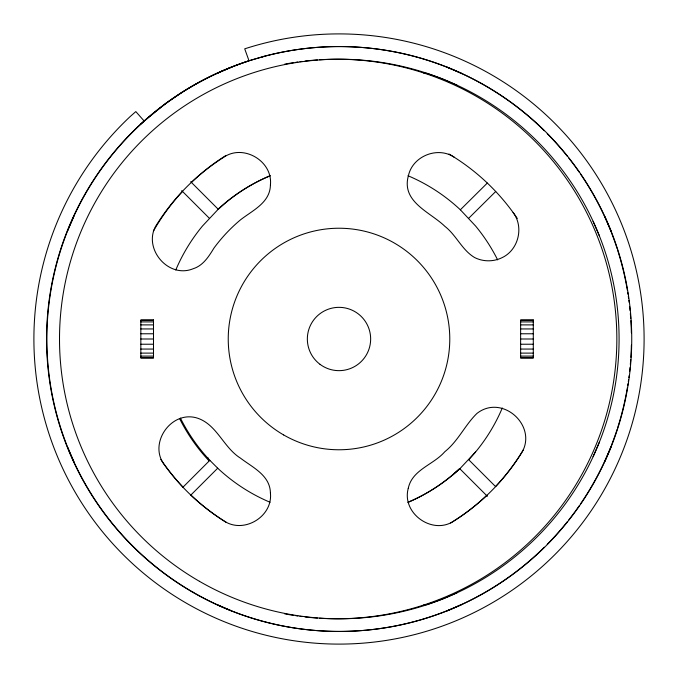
<?xml version="1.0" encoding="UTF-8"?>
<svg xmlns="http://www.w3.org/2000/svg" width="678" height="678" viewBox="0 0 678 678"><rect width="100%" height="100%" fill="white"/><g stroke="black" fill="none" stroke-linecap="round" stroke-linejoin="round"><path stroke-width="1.02" d="M67.393 231.342L73.894 216.324M593.089 456.65L599.428 441.997M604.7 461.676L611.2 446.658M502.288 407.995A177.238 177.238 0 0 1 475.592 451.972L468.769 459.786L495.626 486.643M475.592 451.972L460.354 468.201L452.006 475.566A177.238 177.238 0 0 1 408.02 502.254M182.975 487.185L209.833 460.328A177.238 177.238 0 0 1 180.424 418.106M190.849 495.059L217.706 468.201A177.238 177.238 0 0 0 270.039 502.254M408.02 175.746A177.238 177.238 0 0 1 460.354 209.799L487.321 183.052M468.735 218.248L495.711 191.493M145.211 120.176L166.059 103.175L182.323 92.115M452.006 475.566L459.82 468.735M183.136 91.632C203.231 78.953 224.893 68.868 247.394 61.274L248.64 60.91A292.438 292.438 0 0 0 140.304 124.43M216.621 73.597L231.647 67.097M456.947 592.792L442.293 599.132L427.03 604.632A12.857 12.857 0 0 1 423.945 604.547M446.955 610.903L461.972 604.403M140.838 320.245L153.499 320.245M520.628 320.245L533.289 320.245M140.838 321.906L153.499 321.906M520.628 321.906L533.289 321.906M140.838 324.889L153.499 324.889M520.628 324.889L533.289 324.889M140.838 328.94L153.499 328.94M520.628 328.94L533.289 328.94M140.838 333.771L153.499 333.771M520.628 333.771L533.289 333.771M140.838 339L153.499 339M520.628 339L533.289 339M140.838 344.229L153.499 344.229M520.628 344.229L533.289 344.229M140.838 349.06L153.499 349.06M520.628 349.06L533.289 349.06M140.838 353.111L153.499 353.111M520.628 353.111L533.289 353.111M140.838 356.094L153.499 356.094M520.628 356.094L533.289 356.094M140.838 357.755L153.499 357.755M520.628 357.755L533.289 357.755M446.955 67.097L462.049 73.631M457.023 85.242L442.293 78.868L427.03 73.368A12.857 12.857 0 0 0 423.945 73.453M216.621 604.403L231.647 610.903M454.319 157.288C437.844 146.075 412.817 155.982 408.478 175.433C400.876 201.798 429.894 211.841 444.827 226.299C456.379 235.241 462.006 250.08 474.634 257.555C483.211 261.894 493.72 261.894 502.296 257.555C518.602 249.767 524.102 226.85 513.11 212.502M460.354 209.799L475.592 226.028A177.238 177.238 0 0 1 497.635 259.894M190.679 181.696L218.274 209.299M181.721 190.645L209.324 218.248M459.786 468.701L487.38 496.304M209.833 460.328L217.706 468.201M604.7 216.324L611.2 231.342M593.089 221.35L599.428 236.003M67.393 446.658L73.894 461.676M207.993 457.803L209.002 460.786A177.238 177.238 0 0 1 179.602 418.572M448.997 154.016A215.214 215.214 0 0 1 517.289 218.46M319.499 59.774A279.777 279.777 0 0 1 616.844 339A279.777 279.777 0 0 1 319.499 618.226M317.431 618.09A279.777 279.777 0 0 1 305.075 616.946M301.998 616.573A279.777 279.777 0 0 1 299.947 616.31M297.896 616.022A279.777 279.777 0 0 1 295.854 615.726M293.811 615.421A279.777 279.777 0 0 1 284.641 613.827M284.641 64.173A279.777 279.777 0 0 1 293.811 62.579M295.854 62.274A279.777 279.777 0 0 1 297.896 61.978M299.947 61.69A279.777 279.777 0 0 1 301.998 61.427M305.075 61.054A279.777 279.777 0 0 1 317.431 59.91M523.221 449.989A215.214 215.214 0 0 1 495.677 486.423M486.872 495.271A215.214 215.214 0 0 1 450.582 523.018M226.291 522.382A215.214 215.214 0 0 1 190.942 495.11M182.874 486.999A215.214 215.214 0 0 1 160.813 459.404M153.355 231.173A215.214 215.214 0 0 1 182.17 191.815M191.645 182.17A215.214 215.214 0 0 1 219.104 159.94M219.969 159.364A215.214 215.214 0 0 1 226.071 155.389M631.379 345.127A292.438 292.438 0 0 1 630.862 357.365M630.726 359.399A292.438 292.438 0 0 1 630.328 364.484M630.048 367.535A292.438 292.438 0 0 1 629.616 371.603M629.133 375.654A292.438 292.438 0 0 1 628.87 377.68M628.591 379.697A292.438 292.438 0 0 1 628.303 381.722M627.998 383.74A292.438 292.438 0 0 1 627.675 385.757M627.345 387.774A292.438 292.438 0 0 1 617.438 428.394M617.124 429.369A292.438 292.438 0 0 1 611.276 445.709M610.903 446.658A292.438 292.438 0 0 1 595.759 478.99M595.267 479.888A292.438 292.438 0 0 1 580.3 504.22M579.139 505.898A292.438 292.438 0 0 1 575.588 510.89M574.986 511.72A292.438 292.438 0 0 1 568.817 519.848M567.545 521.45A292.438 292.438 0 0 1 547.222 544.341M544.341 547.222A292.438 292.438 0 0 1 511.72 574.986M510.89 575.588A292.438 292.438 0 0 1 113.667 525.408A292.438 292.438 0 0 1 138.812 125.82L144.194 121.074L135.82 111.582L130.142 116.591A305.1 305.1 0 0 0 209.095 615.065A305.1 305.1 0 0 0 643.498 358.154A305.1 305.1 0 0 0 244.716 48.833L249.012 60.766L266.276 55.749A292.438 292.438 0 0 1 510.89 102.412M262.327 56.791A292.438 292.438 0 0 1 264.301 56.266M511.72 103.014A292.438 292.438 0 0 1 544.341 130.778M547.222 133.659A292.438 292.438 0 0 1 567.545 156.55M568.817 158.152A292.438 292.438 0 0 1 574.986 166.279M575.588 167.11A292.438 292.438 0 0 1 579.139 172.102M580.3 173.78A292.438 292.438 0 0 1 595.267 198.112M595.759 199.01A292.438 292.438 0 0 1 610.903 231.342M611.276 232.291A292.438 292.438 0 0 1 617.124 248.631M617.438 249.606A292.438 292.438 0 0 1 627.345 290.226M627.675 292.243A292.438 292.438 0 0 1 627.998 294.26M628.303 296.278A292.438 292.438 0 0 1 628.591 298.303M628.87 300.32A292.438 292.438 0 0 1 629.133 302.346M629.616 306.397A292.438 292.438 0 0 1 630.048 310.465M630.328 313.516A292.438 292.438 0 0 1 630.726 318.601M630.862 320.635A292.438 292.438 0 0 1 631.379 332.873M459.531 468.659A177.238 177.238 0 0 1 408.131 502.322M218.358 208.883A177.238 177.238 0 0 1 270.141 175.814M175.772 270.005A177.238 177.238 0 0 1 202.468 226.028L217.706 209.799L226.054 202.434A177.238 177.238 0 0 1 270.039 175.746M270.42 493.075C272.971 516.865 243.3 534.408 223.681 520.712A215.214 215.214 0 0 1 164.89 465.498C147.397 443.844 171.483 409.334 197.849 418.275C217.079 424.911 223.579 447.607 240.453 458.125C252.589 467.447 270.158 475.261 270.42 493.075M270.42 184.924C270.183 202.739 252.436 210.468 240.453 219.875C230.512 228.189 221.596 237.681 213.926 248.131C208.799 256.53 203.103 265.632 193.145 268.742C167.398 279.328 141.194 246.394 157.288 223.681A215.214 215.214 0 0 1 223.681 157.288C243.3 143.592 272.971 161.135 270.42 184.924M408.258 488.338C401.325 513.509 432.988 535.756 454.319 520.712A215.214 215.214 0 0 0 520.712 454.319C539.205 427.115 502.703 393.113 476.88 413.487C465.015 425.03 458.125 441.115 444.827 451.701C433.539 464.811 412.139 469.574 408.258 488.338M153.499 320.008L140.838 320.008L140.838 357.992L153.499 357.992L153.499 320.008M533.289 320.008L520.628 320.008L520.628 357.992L533.289 357.992L533.289 320.008M320.016 364.323A31.646 31.646 0 0 0 370.425 342.78A31.646 31.646 0 0 0 326.559 309.897A31.646 31.646 0 0 0 320.016 364.323M199.408 581.3A279.777 279.777 0 0 0 619.082 339A279.777 279.777 0 0 0 199.408 96.7A279.777 279.777 0 0 0 199.408 581.3M193.077 592.258A292.438 292.438 0 0 0 631.735 339A292.438 292.438 0 0 0 193.077 85.742A292.438 292.438 0 0 0 193.077 592.258M283.616 434.929A110.777 110.777 0 0 0 449.777 339A110.777 110.777 0 0 0 283.616 243.071A110.777 110.777 0 0 0 283.616 434.929"/></g></svg>
